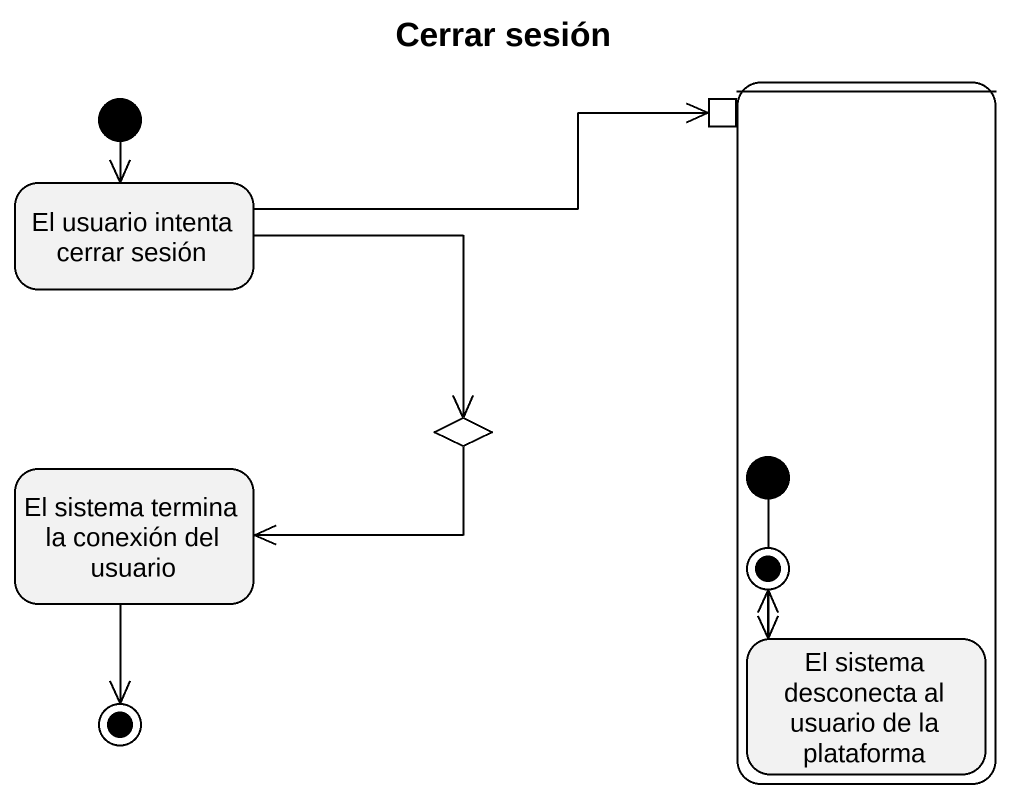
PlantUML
@startuml
title Cerrar sesión
hide empty description
state " " as state1 {
  state pin1 <<inputPin>>
  state "El sistema desconecta al usuario de la plataforma" as El_sistema_desconecta_al
  [*] --> El_sistema_desconecta_al
  El_sistema_desconecta_al -up-> [*]
}
state "El usuario intenta cerrar sesión" as El_usuario_intenta_cerrar
state choice1 <<choice>>
state "El sistema termina la conexión del usuario" as El_sistema_termina_la
[*] --> El_usuario_intenta_cerrar
El_usuario_intenta_cerrar -right-> pin1
El_usuario_intenta_cerrar -right-> choice1
choice1 -left-> El_sistema_termina_la
El_sistema_termina_la --> [*]
@enduml
